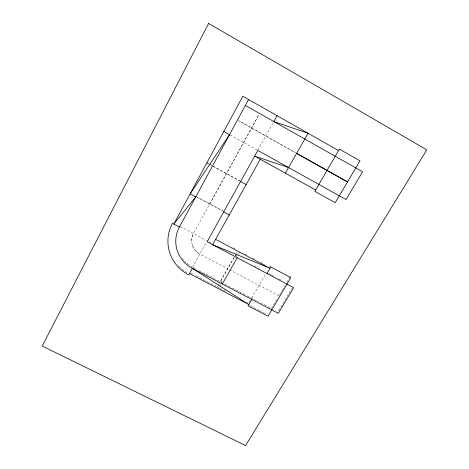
<?xml version="1.0" encoding="UTF-8"?>
<svg xmlns="http://www.w3.org/2000/svg" width="469" height="469" viewBox="0 0 469 469"><rect width="100%" height="100%" fill="white"/><g stroke="black" fill="none" stroke-linecap="round" stroke-linejoin="round"><path stroke-width="0.35" stroke-dasharray="2.35 1.76" d="M209.772 203.722L209.749 204.033L258.782 114.899L193.427 233.515C189.412 240.703 192.542 250.382 199.812 254.11L227.782 268.778M191.657 241.189L192.056 237.25L193.48 233.544M236.206 253.928L235.209 255.687L235.626 255.453M192.536 267.224L206.483 242.08M257.774 150.332L273.075 122.767M234.125 257.288L220.383 281.494L222.259 282.473M217.458 286.952L218.108 285.809M218.437 285.234L219.41 283.511M234.148 257.557L220.389 281.793L221.644 282.449M236.54 253.342L237.208 252.17M219.99 286.788L220.963 285.07M238.434 254.35L239.77 252.005M250.294 300.389L248.646 303.22L246.735 302.224M251.613 298.126L265.548 274.207M269.657 267.148L270.414 265.841L272.348 266.867M276.769 299.41L271.404 308.479L261.192 303.132M278.914 295.781L229.634 269.822M279.307 295.124L281.834 290.85M282.191 290.241L285.082 285.363M286.876 282.332L287.913 280.573M289.309 278.223L290.352 276.458M278.697 310.666L292.011 288.288M196.517 251.789L199.841 254.057M192.267 245.111L193.996 248.693L196.564 251.747M220.412 281.429L222.23 282.379M235.848 255.552L236.769 256.103M249.819 305.489L258.741 310.138M259.38 310.472L265.753 313.796M193.181 267.559L196.423 269.253M199.014 270.613L219.738 281.453M224.821 284.108L246.512 295.458M247.151 295.787L258.636 301.796M190.93 273.116L193.521 274.471M196.106 275.819L219.334 287.937M219.973 288.265L226.984 291.923M235.18 255.429L236.44 256.097M180.266 226.533L206.565 240.486M209.01 241.787L212.047 243.399M254.427 265.888L259.562 268.614M268.549 273.38L270.472 274.406M271.117 274.746L274.969 276.786M278.821 278.832L281.388 280.198M233.046 247.661L234.981 248.693M245.24 254.157L247.169 255.183M252.949 258.255L254.878 259.281M260.658 262.359L264.516 264.41M195.89 196.235L223.625 211.197M197.091 197.209L223.015 211.185M206.829 162.749L208.711 163.781M209.338 164.121L211.847 165.498M213.108 166.19L239.847 180.841M206.806 162.913L208.687 163.945M209.321 164.291L211.83 165.668M213.102 166.36L240.533 181.392M230.121 134.931L257.135 149.98M296.525 153.24L238.627 120.738L295.236 152.595M187.166 263.472L191.938 266.802M182.242 258.231L185.976 262.64M187.049 272.706A38.909 37.948 4.4 0 1 184.634 271.152M184.047 270.736A38.909 37.948 4.4 0 1 182.335 269.429M180.202 267.565A38.909 37.948 4.4 0 1 178.683 266.058"/><path stroke-width="0.7" d="M189.458 273.597L248.851 304.557L192.372 268.344A31.329 30.544 4.3 0 1 179.393 227.066L248.57 99.528M277.097 115.708L273.855 121.553L308.051 133.272L285.357 173.167M260.277 159.237L212.627 244.695L269.997 268.268L215.617 239.337M222.3 283.991L237.232 257.751M251.835 299.433L248.101 305.835L267.987 316.194L290.827 277.636L270.765 266.955L266.943 273.509M288.558 167.533L254.667 156.118L315.625 189.974M179.393 227.066L172.404 223.361A39.162 38.182 4.4 0 0 188.731 274.91L192.372 268.344L278.352 313.292L293.612 287.655L207.122 241.775L257.833 150.414L346.058 199.56L362.613 171.754L245.369 105.437M223.666 211.965L229.212 214.954M240.568 181.515L246.149 184.575M223.819 131.467L229.523 134.644L190.121 193.879L195.749 196.916L173.806 224.106L242.825 96.262L338.577 150.59M296.643 153.328L347.523 181.89M296.607 153.381L347.494 181.943M208.588 23.45L42.204 346.052L245.574 445.55L426.796 149.851L208.588 23.45M339.409 149.165L314.816 191.364L335.212 202.684L359.987 160.849L339.409 149.165"/></g></svg>
